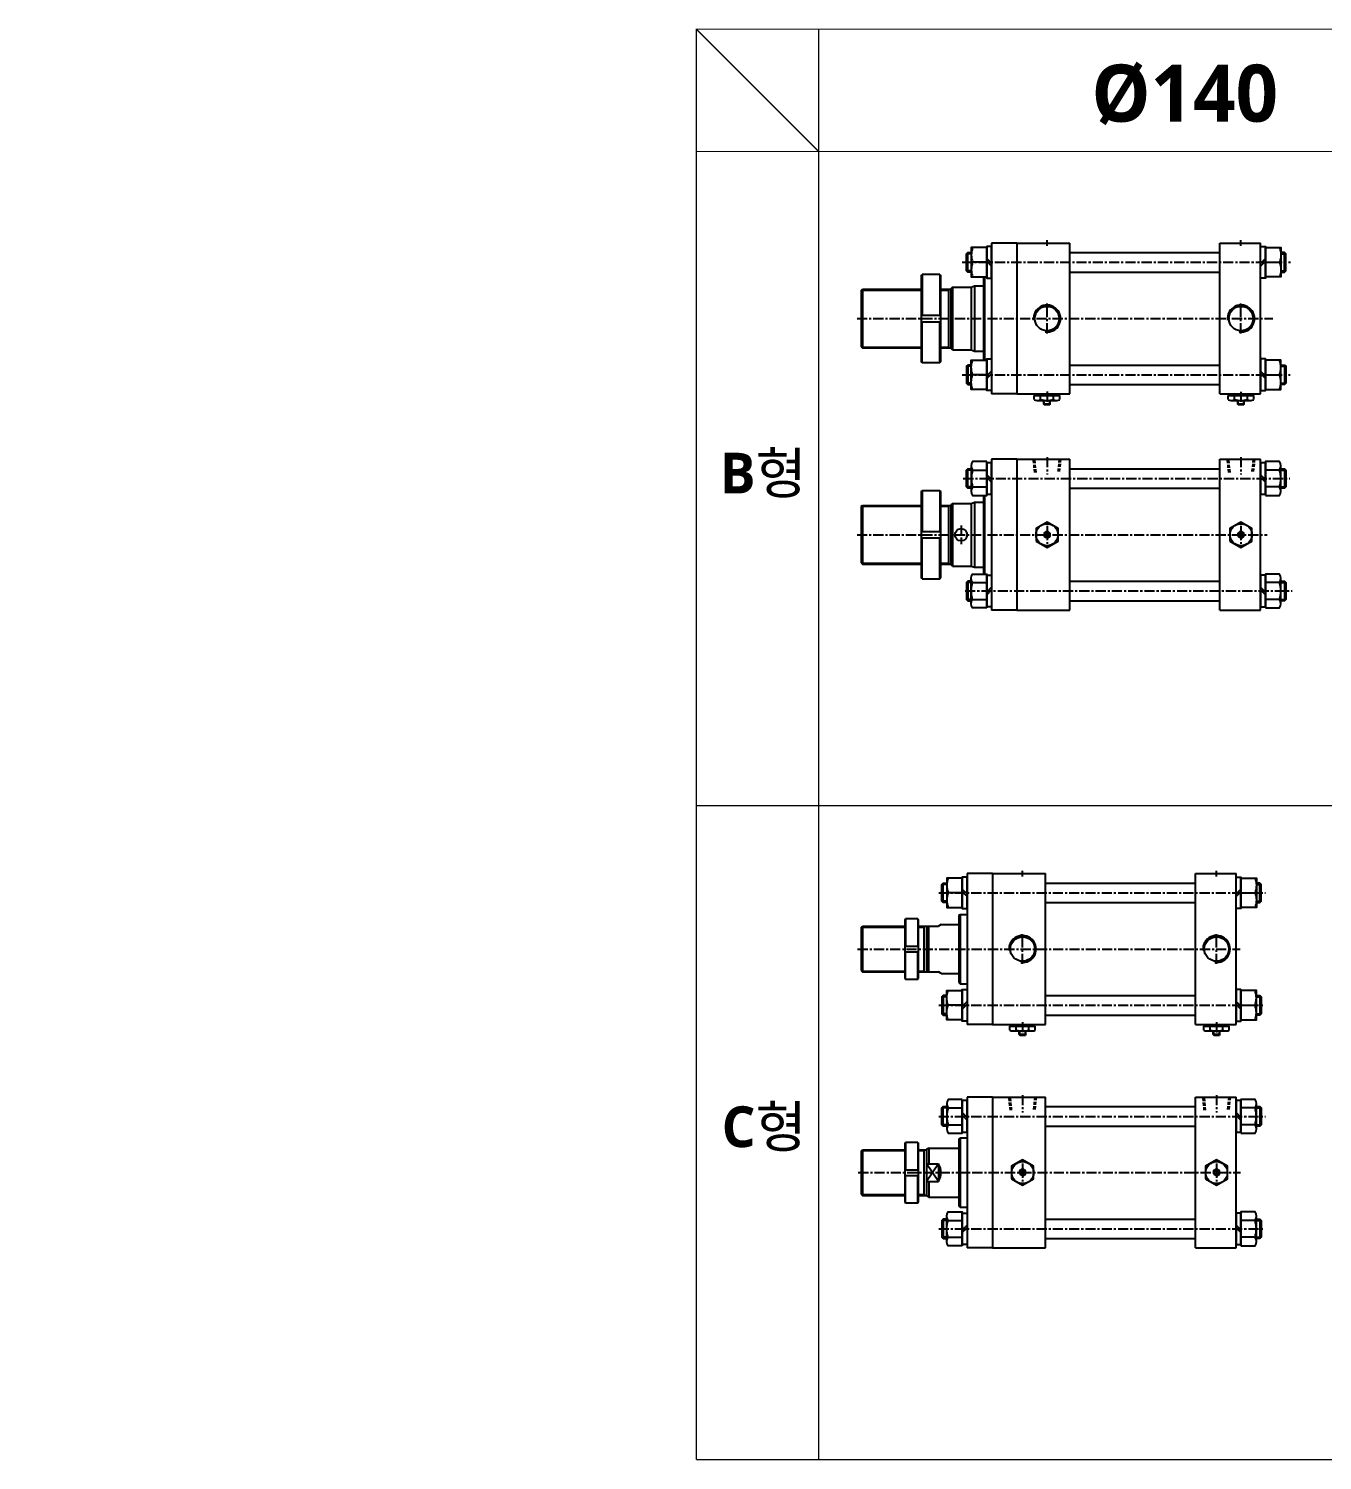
# Model space of a CAD drawing. Extents: x -819 to 6683, y -1 to 2811.
# Drawn here: x -819 to 768, y -1 to 1756 of the extents above; entities that cross this region are included whole.
import ezdxf

# ---------------------------------------------------------------- set-up
doc = ezdxf.new("R2010")
doc.units = 0
doc.header["$LTSCALE"] = 10
doc.header["$MEASUREMENT"] = 0
doc.linetypes.add('CENTER', pattern=[2, 1.25, -0.25, 0.25, -0.25])
doc.linetypes.add('HIDDEN', pattern=[0.375, 0.25, -0.125])
doc.layers.get('0').update_dxf_attribs({"linetype": 'CONTINUOUS'})
doc.layers.add('ML', color=7, linetype='CONTINUOUS')
doc.styles.add('GHS', font='romans', dxfattribs={"bigfont": 'ghs'})
doc.styles.add('문자', font='romans.shx')

msp = doc.modelspace()

# ---------------------------------------------------------------- linework, layer by layer
at = {"color": 7, "linetype": 'Continuous'}
for p, q in [((414.6, 1300.6), (414.6, 1305.6)), ((414.6, 1305.6), (420.9, 1305.6)), ((415.6, 1305.6), (415.6, 1307.6)), ((415.6, 1307.6), (444.8, 1307.6)), ((420.9, 1305.6), (445.8, 1305.6)), ((422.4, 1300.6), (422.4, 1305.6)), ((426.2, 1299.9), (426.2, 1299.9)), ((438, 1300.6), (438, 1305.6)), ((444.8, 1305.6), (444.8, 1307.6)), ((445.8, 1300.6), (445.8, 1305.6)), ((652.6, 1300.6), (652.6, 1305.6)), ((652.6, 1305.6), (658.9, 1305.6)), ((653.6, 1305.6), (653.6, 1307.6)), ((653.6, 1307.6), (682.8, 1307.6)), ((658.9, 1305.6), (683.8, 1305.6)), ((660.4, 1300.6), (660.4, 1305.6)), ((664.2, 1299.9), (664.2, 1299.9)), ((676, 1300.6), (676, 1305.6)), ((682.8, 1305.6), (682.8, 1307.6)), ((683.8, 1300.6), (683.8, 1305.6)), ((417.8, 1299.6), (442.6, 1299.6)), ((426.2, 1295.1), (426.2, 1299.6)), ((426.2, 1295.1), (426.7, 1294.6)), ((434.2, 1295.1), (426.2, 1295.1)), ((426.7, 1294.6), (433.7, 1294.6)), ((434.2, 1295.1), (433.7, 1294.6)), ((434.2, 1295.1), (434.2, 1299.6)), ((655.8, 1299.6), (680.6, 1299.6)), ((664.2, 1295.1), (664.2, 1299.6)), ((664.2, 1295.1), (664.7, 1294.6)), ((672.2, 1295.1), (664.2, 1295.1)), ((664.7, 1294.6), (671.7, 1294.6)), ((672.2, 1295.1), (671.7, 1294.6)), ((672.2, 1295.1), (672.2, 1299.6)), ((384.6, 527), (384.6, 532.1)), ((384.6, 532.1), (390.9, 532.1)), ((385.6, 532.1), (385.6, 534.1)), ((385.6, 534.1), (414.8, 534.1)), ((390.9, 532.1), (415.8, 532.1)), ((392.4, 527), (392.4, 532.1)), ((408, 527), (408, 532.1)), ((414.8, 532.1), (414.8, 534.1)), ((415.8, 527), (415.8, 532.1)), ((622.6, 527), (622.6, 532.1)), ((622.6, 532.1), (628.9, 532.1)), ((623.6, 532.1), (623.6, 534.1)), ((623.6, 534.1), (652.8, 534.1)), ((628.9, 532.1), (653.8, 532.1)), ((630.4, 527), (630.4, 532.1)), ((646, 527), (646, 532.1)), ((652.8, 532.1), (652.8, 534.1)), ((653.8, 527), (653.8, 532.1)), ((387.8, 526.1), (412.6, 526.1)), ((396.2, 526.3), (396.2, 526.3)), ((396.2, 521.6), (396.2, 526.1)), ((396.2, 521.6), (396.7, 521.1)), ((404.2, 521.6), (396.2, 521.6)), ((396.7, 521.1), (403.7, 521.1)), ((404.2, 521.6), (403.7, 521.1)), ((404.2, 521.6), (404.2, 526.1)), ((625.8, 526.1), (650.6, 526.1)), ((634.2, 526.3), (634.2, 526.3)), ((634.2, 521.6), (634.2, 526.1)), ((634.2, 521.6), (634.7, 521.1)), ((642.2, 521.6), (634.2, 521.6)), ((634.7, 521.1), (641.7, 521.1)), ((642.2, 521.6), (641.7, 521.1)), ((642.2, 521.6), (642.2, 526.1))]:
    msp.add_line(p, q, dxfattribs=at)
for points in [[(416.7, 1127.1), (430.2, 1119.3), (443.7, 1127.1), (443.7, 1142.7), (430.2, 1150.5), (416.7, 1142.7)], [(654.7, 1127.1), (668.2, 1119.3), (681.7, 1127.1), (681.7, 1142.7), (668.2, 1150.5), (654.7, 1142.7)], [(428.7, 1137.4), (427.3, 1134.9), (428.7, 1132.4), (431.6, 1132.4), (433.1, 1134.9), (431.6, 1137.4)], [(666.7, 1137.4), (665.3, 1134.9), (666.7, 1132.4), (669.6, 1132.4), (671.1, 1134.9), (669.6, 1137.4)], [(386.7, 344.5), (400.2, 336.7), (413.7, 344.5), (413.7, 360.1), (400.2, 367.9), (386.7, 360.1)], [(398.7, 354.8), (397.3, 352.3), (398.7, 349.8), (401.6, 349.8), (403.1, 352.3), (401.6, 354.8)], [(624.7, 344.5), (638.2, 336.7), (651.7, 344.5), (651.7, 360.1), (638.2, 367.9), (624.7, 360.1)], [(636.7, 354.8), (635.3, 352.3), (636.7, 349.8), (639.6, 349.8), (641.1, 352.3), (639.6, 354.8)]]:
    msp.add_lwpolyline(points, close=True, dxfattribs=at)
for centre, radius in [((430.2, 1134.9), 13.5), ((668.2, 1134.9), 13.5), ((430.2, 1134.9), 3.5), ((668.2, 1134.9), 3.5), ((400.2, 352.3), 13.5), ((400.2, 352.3), 3.5), ((638.2, 352.3), 13.5), ((638.2, 352.3), 3.5)]:
    msp.add_circle(centre, radius, dxfattribs=at)
for centre, radius, start, end in [((417.8, 1305.2), 5.62, 235.6158, 270), ((418.5, 1307.8), 8.22, 241.7006, 298.2994), ((430.2, 1331), 31.3, 255.6172, 270.0141), ((430.2, 1331), 31.3, 269.9859, 284.3828), ((441.9, 1307.8), 8.22, 241.7006, 298.2994), ((655.8, 1305.2), 5.62, 235.6158, 270), ((656.5, 1307.8), 8.22, 241.7006, 298.2994), ((668.2, 1331), 31.3, 255.6172, 270.0141), ((668.2, 1331), 31.3, 269.9859, 284.3828), ((679.9, 1307.8), 8.22, 241.7006, 298.2994), ((387.8, 531.7), 5.62, 235.6158, 270), ((388.5, 534.3), 8.22, 241.7006, 298.2994), ((400.2, 557.4), 31.3, 255.6172, 270.0141), ((400.2, 557.4), 31.3, 269.9859, 284.3828), ((411.9, 534.3), 8.22, 241.7006, 298.2994), ((625.8, 531.7), 5.62, 235.6158, 270), ((626.5, 534.3), 8.22, 241.7006, 298.2994), ((638.2, 557.4), 31.3, 255.6172, 270.0141), ((638.2, 557.4), 31.3, 269.9859, 284.3828), ((649.9, 534.3), 8.22, 241.7006, 298.2994)]:
    msp.add_arc(centre, radius, start, end, dxfattribs=at)
at = {"layer": 'ML', "color": 1, "linetype": 'CENTER'}
for p, q in [((430.2, 1489.3), (430.2, 1496.2)), ((668.2, 1489.3), (668.2, 1496.2)), ((326.3, 1469.1), (728.8, 1469.1)), ((430.2, 1381.9), (430.2, 1418.4)), ((668.2, 1381.9), (668.2, 1418.4)), ((197.1, 1400.1), (707.2, 1400.1)), ((326.3, 1331.1), (728.5, 1331.1)), ((430.2, 1310.6), (430.2, 1296.9)), ((668.2, 1310.3), (668.2, 1298.9)), ((668.2, 1310.3), (668.2, 1296.9)), ((430.2, 1230.1), (430.2, 1208.8)), ((668.2, 1230.1), (668.2, 1208.8)), ((327.3, 1203.9), (728.3, 1203.9)), ((324.7, 1146.4), (324.7, 1123.4)), ((430.2, 1145.9), (430.2, 1123.9)), ((668.2, 1145.9), (668.2, 1123.9)), ((197.1, 1134.9), (700.3, 1134.9)), ((329.7, 1065.9), (731, 1065.9)), ((400.2, 715.7), (400.2, 722.6)), ((638.2, 715.7), (638.2, 722.7)), ((297.3, 695.6), (698.3, 695.6)), ((400.2, 608.3), (400.2, 644.8)), ((638.2, 608.3), (638.2, 644.8)), ((197.7, 626.6), (667.3, 626.6)), ((297.3, 557.6), (697.2, 557.6)), ((400.2, 537), (400.2, 525.4)), ((400.2, 537), (400.2, 523.3)), ((638.2, 536.8), (638.2, 523.3)), ((400.2, 447.5), (400.2, 426.2)), ((638.2, 447.5), (638.2, 426.2)), ((297.3, 421.3), (698.3, 421.3)), ((198.5, 352.3), (667.5, 352.3)), ((400.2, 363.3), (400.2, 341.3)), ((638.2, 363.3), (638.2, 341.3)), ((297.3, 283.3), (697.2, 283.3))]:
    msp.add_line(p, q, dxfattribs=at)
at = {"layer": 'ML', "color": 2}
for p, q in [((337.3, 1479.5), (331.3, 1479.5)), ((717.1, 1479.5), (723.1, 1479.5)), ((337.3, 1458.7), (331.3, 1458.7)), ((717.1, 1458.7), (723.1, 1458.7)), ((202.7, 1435.1), (275.9, 1435.1)), ((299.9, 1435.1), (309.2, 1435.1)), ((309.2, 1435.1), (310.9, 1436.1)), ((202.7, 1365.1), (275.9, 1365.1)), ((299.9, 1365.1), (309.2, 1365.1)), ((309.2, 1365.1), (310.9, 1364.1)), ((337.3, 1341.5), (331.3, 1341.5)), ((717.1, 1341.5), (723.1, 1341.5)), ((337.3, 1320.7), (331.3, 1320.7)), ((717.1, 1320.7), (723.1, 1320.7)), ((426.7, 1299.8), (426.7, 1299.8)), ((426.7, 1294.6), (426.7, 1299.6)), ((433.7, 1294.6), (433.7, 1299.6)), ((664.7, 1299.8), (664.7, 1299.8)), ((664.7, 1294.6), (664.7, 1299.6)), ((671.7, 1294.6), (671.7, 1299.6)), ((337.3, 1214.3), (331.3, 1214.3)), ((717.1, 1214.3), (723.1, 1214.3)), ((337.3, 1193.5), (331.3, 1193.5)), ((717.1, 1193.5), (723.1, 1193.5)), ((202.7, 1169.9), (275.9, 1169.9)), ((299.9, 1169.9), (309.2, 1169.9)), ((309.2, 1169.9), (310.9, 1170.9)), ((202.7, 1099.9), (275.9, 1099.9)), ((299.9, 1099.9), (309.2, 1099.9)), ((309.2, 1099.9), (310.9, 1098.9)), ((337.3, 1076.3), (331.3, 1076.3)), ((717.1, 1076.3), (723.1, 1076.3)), ((337.3, 1055.5), (331.3, 1055.5)), ((717.1, 1055.5), (723.1, 1055.5)), ((307.3, 705.9), (301.3, 705.9)), ((687.1, 705.9), (693.1, 705.9)), ((307.3, 685.2), (301.3, 685.2)), ((687.1, 685.2), (693.1, 685.2)), ((279.2, 653.6), (280.9, 654.6)), ((279.2, 599.6), (280.9, 598.6)), ((307.3, 567.9), (301.3, 567.9)), ((687.1, 567.9), (693.1, 567.9)), ((307.3, 547.2), (301.3, 547.2)), ((687.1, 547.2), (693.1, 547.2)), ((396.7, 526.2), (396.7, 526.3)), ((396.7, 521.1), (396.7, 526.1)), ((403.7, 521.1), (403.7, 526.1)), ((634.7, 526.2), (634.7, 526.3)), ((634.7, 521.1), (634.7, 526.1)), ((641.7, 521.1), (641.7, 526.1)), ((307.3, 431.7), (301.3, 431.7)), ((687.1, 431.7), (693.1, 431.7)), ((307.3, 410.9), (301.3, 410.9)), ((687.1, 410.9), (693.1, 410.9)), ((279.2, 379.3), (280.9, 380.3)), ((297.2, 363.1), (282.2, 341.5)), ((297.2, 341.5), (282.2, 363.1)), ((279.2, 325.3), (280.9, 324.3)), ((307.3, 293.7), (301.3, 293.7)), ((687.1, 293.7), (693.1, 293.7)), ((307.3, 272.9), (301.3, 272.9)), ((687.1, 272.9), (693.1, 272.9))]:
    msp.add_line(p, q, dxfattribs=at)
at = {"layer": 'ML'}
for p, q in [((332.9, 1457.1), (332.9, 1481.1)), ((337.3, 1484.7), (337.3, 1453.5)), ((362.2, 1492.6), (362.2, 1307.6)), ((393.2, 1492.6), (362.2, 1492.6)), ((393.2, 1492.6), (393.2, 1307.6)), ((393.2, 1492.6), (458.2, 1492.6)), ((458.2, 1307.6), (458.2, 1492.6)), ((642.2, 1307.6), (642.2, 1492.6)), ((642.2, 1492.6), (692.2, 1492.6)), ((692.2, 1307.6), (692.2, 1492.6)), ((717.1, 1484.7), (717.1, 1453.5)), ((721.4, 1457.1), (721.4, 1481.1)), ((356.3, 1469.1), (338.9, 1469.1)), ((356.3, 1473.7), (362.2, 1467.8)), ((356.3, 1470.4), (362.2, 1464.5)), ((698.1, 1473.7), (692.2, 1467.8)), ((698.1, 1470.4), (692.2, 1464.5)), ((698.1, 1469.1), (715.5, 1469.1)), ((275.9, 1453.1), (276.9, 1454.1)), ((275.9, 1453.1), (275.9, 1347.1)), ((298.9, 1454.1), (276.9, 1454.1)), ((276.9, 1454.1), (276.9, 1404.1)), ((298.9, 1454.1), (298.9, 1404.1)), ((298.9, 1454.1), (299.9, 1453.1)), ((299.9, 1347.1), (299.9, 1453.1)), ((352.2, 1451.1), (352.2, 1349.1)), ((353.7, 1451.1), (353.7, 1349.1)), ((202.2, 1434.6), (203.7, 1436.1)), ((202.2, 1434.6), (202.2, 1365.6)), ((203.7, 1436.1), (203.7, 1364.1)), ((203.7, 1436.1), (275.9, 1436.1)), ((299.9, 1436.1), (312.2, 1436.1)), ((309.2, 1436.1), (309.2, 1364.1)), ((314.2, 1438.6), (312.2, 1436.6)), ((312.2, 1436.6), (312.2, 1363.6)), ((314.2, 1438.6), (337.2, 1438.6)), ((314.2, 1438.6), (314.2, 1361.6)), ((337.2, 1438.6), (341.2, 1440.1)), ((337.2, 1438.6), (337.2, 1361.6)), ((341.2, 1440.1), (341.2, 1360.1)), ((341.2, 1440.1), (352.2, 1440.1)), ((275.9, 1404.1), (299.9, 1404.1)), ((275.9, 1396.1), (299.9, 1396.1)), ((276.9, 1346.1), (276.9, 1396.1)), ((298.9, 1346.1), (298.9, 1396.1)), ((202.2, 1365.6), (203.7, 1364.1)), ((203.7, 1364.1), (275.9, 1364.1)), ((299.9, 1364.1), (312.2, 1364.1)), ((314.2, 1361.6), (312.2, 1363.6)), ((314.2, 1361.6), (337.2, 1361.6)), ((337.2, 1361.6), (341.2, 1360.1)), ((341.2, 1360.1), (352.2, 1360.1)), ((276.9, 1346.1), (275.9, 1347.1)), ((276.9, 1346.1), (298.9, 1346.1)), ((298.9, 1346.1), (299.9, 1347.1)), ((332.9, 1343.1), (332.9, 1319.1)), ((337.3, 1315.5), (337.3, 1346.7)), ((356.3, 1329.8), (362.2, 1335.7)), ((698.1, 1329.8), (692.2, 1335.7)), ((717.1, 1315.5), (717.1, 1346.7)), ((721.4, 1343.1), (721.4, 1319.1)), ((356.3, 1331.1), (338.9, 1331.1)), ((356.3, 1326.5), (362.2, 1332.4)), ((698.1, 1326.5), (692.2, 1332.4)), ((698.1, 1331.1), (715.5, 1331.1)), ((393.2, 1307.6), (362.2, 1307.6)), ((393.2, 1307.6), (458.2, 1307.6)), ((642.2, 1307.6), (692.2, 1307.6)), ((332.9, 1191.9), (332.9, 1215.9)), ((337.3, 1219.5), (337.3, 1188.3)), ((338.9, 1214.3), (356.3, 1214.3)), ((393.2, 1227.4), (362.2, 1227.4)), ((362.2, 1227.4), (362.2, 1042.4)), ((393.2, 1227.4), (393.2, 1042.4)), ((393.2, 1227.4), (458.2, 1227.4)), ((458.2, 1042.4), (458.2, 1227.4)), ((642.2, 1042.4), (642.2, 1227.4)), ((642.2, 1227.4), (692.2, 1227.4)), ((692.2, 1042.4), (692.2, 1227.4)), ((715.5, 1214.3), (698.1, 1214.3)), ((717.1, 1188.3), (717.1, 1219.5)), ((721.4, 1215.9), (721.4, 1191.9)), ((356.3, 1208.5), (362.2, 1202.6)), ((356.3, 1205.2), (362.2, 1199.3)), ((698.1, 1202.6), (692.2, 1208.5)), ((698.1, 1199.3), (692.2, 1205.2)), ((275.9, 1187.9), (276.9, 1188.9)), ((275.9, 1187.9), (275.9, 1081.9)), ((276.9, 1188.9), (276.9, 1138.9)), ((298.9, 1188.9), (276.9, 1188.9)), ((298.9, 1188.9), (298.9, 1138.9)), ((298.9, 1188.9), (299.9, 1187.9)), ((299.9, 1081.9), (299.9, 1187.9)), ((338.9, 1193.5), (356.3, 1193.5)), ((352.2, 1183.1), (352.2, 1086.7)), ((353.7, 1183.1), (353.7, 1086.7)), ((715.5, 1193.5), (698.1, 1193.5)), ((202.2, 1169.4), (203.7, 1170.9)), ((202.2, 1169.4), (202.2, 1100.4)), ((203.7, 1170.9), (275.9, 1170.9)), ((203.7, 1170.9), (203.7, 1098.9)), ((299.9, 1170.9), (312.2, 1170.9)), ((309.2, 1170.9), (309.2, 1098.9)), ((314.2, 1173.4), (312.2, 1171.4)), ((312.2, 1171.4), (312.2, 1098.4)), ((314.2, 1173.4), (314.2, 1096.4)), ((314.2, 1173.4), (337.2, 1173.4)), ((337.2, 1173.4), (341.2, 1174.9)), ((337.2, 1173.4), (337.2, 1096.4)), ((341.2, 1174.9), (341.2, 1094.9)), ((341.2, 1174.9), (352.2, 1174.9)), ((275.9, 1138.9), (299.9, 1138.9)), ((275.9, 1130.9), (299.9, 1130.9)), ((276.9, 1080.9), (276.9, 1130.9)), ((298.9, 1080.9), (298.9, 1130.9)), ((202.2, 1100.4), (203.7, 1098.9)), ((203.7, 1098.9), (275.9, 1098.9)), ((299.9, 1098.9), (312.2, 1098.9)), ((314.2, 1096.4), (312.2, 1098.4)), ((314.2, 1096.4), (337.2, 1096.4)), ((337.2, 1096.4), (341.2, 1094.9)), ((341.2, 1094.9), (352.2, 1094.9)), ((276.9, 1080.9), (275.9, 1081.9)), ((276.9, 1080.9), (298.9, 1080.9)), ((298.9, 1080.9), (299.9, 1081.9)), ((332.9, 1077.9), (332.9, 1053.9)), ((337.3, 1050.3), (337.3, 1081.5)), ((338.9, 1076.3), (356.3, 1076.3)), ((715.5, 1076.3), (698.1, 1076.3)), ((717.1, 1050.3), (717.1, 1081.5)), ((721.4, 1077.9), (721.4, 1053.9)), ((338.9, 1055.5), (356.3, 1055.5)), ((356.3, 1064.6), (362.2, 1070.5)), ((356.3, 1061.3), (362.2, 1067.2)), ((698.1, 1064.6), (692.2, 1070.5)), ((698.1, 1061.3), (692.2, 1067.2)), ((715.5, 1055.5), (698.1, 1055.5)), ((393.2, 1042.4), (362.2, 1042.4)), ((393.2, 1042.4), (458.2, 1042.4)), ((642.2, 1042.4), (692.2, 1042.4)), ((302.9, 683.6), (302.9, 707.6)), ((307.3, 711.1), (307.3, 680)), ((332.2, 719.1), (332.2, 534.1)), ((363.2, 719.1), (332.2, 719.1)), ((363.2, 719.1), (363.2, 534.1)), ((363.2, 719.1), (428.2, 719.1)), ((428.2, 534.1), (428.2, 719.1)), ((612.2, 534.1), (612.2, 719.1)), ((612.2, 719.1), (662.2, 719.1)), ((662.2, 534.1), (662.2, 719.1)), ((687.1, 711.1), (687.1, 680)), ((691.4, 683.6), (691.4, 707.6)), ((326.3, 695.6), (308.9, 695.6)), ((326.3, 700.2), (332.2, 694.3)), ((326.3, 696.8), (332.2, 690.9)), ((668.1, 700.2), (662.2, 694.3)), ((668.1, 696.8), (662.2, 690.9)), ((668.1, 695.6), (685.5, 695.6)), ((322.2, 667.6), (323.7, 669.1)), ((322.2, 667.6), (322.2, 585.6)), ((323.7, 669.1), (323.7, 584.1)), ((202.2, 653.1), (203.7, 654.6)), ((202.2, 653.1), (202.2, 600.1)), ((203.7, 654.6), (203.7, 598.6)), ((255.6, 662.6), (256.6, 663.6)), ((255.6, 662.6), (255.6, 590.6)), ((256.6, 663.6), (256.6, 630.1)), ((271.6, 663.6), (256.6, 663.6)), ((271.6, 663.6), (271.6, 630.1)), ((271.6, 663.6), (272.6, 662.6)), ((272.6, 590.6), (272.6, 662.6)), ((279.2, 654.6), (279.2, 598.6)), ((282.2, 654.6), (282.2, 598.6)), ((285.2, 598.6), (285.2, 654.6)), ((300.2, 656.6), (297.2, 654.6)), ((255.6, 630.1), (272.6, 630.1)), ((255.6, 623.1), (272.6, 623.1)), ((256.6, 589.6), (256.6, 623.1)), ((271.6, 589.6), (271.6, 623.1)), ((202.2, 600.1), (203.7, 598.6)), ((300.2, 596.6), (297.2, 598.6)), ((255.6, 590.6), (256.6, 589.6)), ((256.6, 589.6), (271.6, 589.6)), ((271.6, 589.6), (272.6, 590.6)), ((322.2, 585.6), (323.7, 584.1)), ((302.9, 569.6), (302.9, 545.6)), ((307.3, 542), (307.3, 573.1)), ((326.3, 556.3), (332.2, 562.2)), ((668.1, 556.3), (662.2, 562.2)), ((687.1, 542), (687.1, 573.1)), ((691.4, 569.6), (691.4, 545.6)), ((326.3, 557.6), (308.9, 557.6)), ((326.3, 552.9), (332.2, 558.8)), ((668.1, 552.9), (662.2, 558.8)), ((668.1, 557.6), (685.5, 557.6)), ((363.2, 534.1), (332.2, 534.1)), ((363.2, 534.1), (428.2, 534.1)), ((612.2, 534.1), (662.2, 534.1)), ((363.2, 444.8), (332.2, 444.8)), ((332.2, 444.8), (332.2, 259.8)), ((363.2, 444.8), (363.2, 259.8)), ((363.2, 444.8), (428.2, 444.8)), ((428.2, 259.8), (428.2, 444.8)), ((612.2, 259.8), (612.2, 444.8)), ((612.2, 444.8), (662.2, 444.8)), ((662.2, 259.8), (662.2, 444.8)), ((302.9, 409.3), (302.9, 433.3)), ((307.3, 436.9), (307.3, 405.7)), ((308.9, 431.7), (326.3, 431.7)), ((326.3, 425.9), (332.2, 420)), ((326.3, 422.6), (332.2, 416.7)), ((668.1, 420), (662.2, 425.9)), ((668.1, 416.7), (662.2, 422.6)), ((685.5, 431.7), (668.1, 431.7)), ((687.1, 405.7), (687.1, 436.9)), ((691.4, 433.3), (691.4, 409.3)), ((308.9, 410.9), (326.3, 410.9)), ((685.5, 410.9), (668.1, 410.9)), ((255.6, 388.3), (256.6, 389.3)), ((255.6, 388.3), (255.6, 316.3)), ((271.6, 389.3), (256.6, 389.3)), ((256.6, 389.3), (256.6, 355.8)), ((271.6, 389.3), (272.6, 388.3)), ((271.6, 389.3), (271.6, 355.8)), ((272.6, 316.3), (272.6, 388.3)), ((322.2, 393.3), (323.7, 394.8)), ((322.2, 393.3), (322.2, 311.3)), ((323.7, 394.8), (323.7, 309.8)), ((202.2, 378.8), (203.7, 380.3)), ((202.2, 378.8), (202.2, 325.8)), ((203.7, 380.3), (203.7, 324.3)), ((279.2, 380.3), (279.2, 324.3)), ((285.2, 382.3), (282.2, 380.6)), ((282.2, 380.6), (282.2, 324)), ((285.2, 382.3), (285.2, 363.1)), ((255.6, 355.8), (272.6, 355.8)), ((282.2, 363.1), (297.2, 363.1)), ((297.2, 363.1), (297.2, 341.5)), ((255.6, 348.8), (272.6, 348.8)), ((256.6, 315.3), (256.6, 348.8)), ((271.6, 315.3), (271.6, 348.8)), ((282.2, 341.5), (297.2, 341.5)), ((285.2, 341.5), (285.2, 322.3)), ((202.2, 325.8), (203.7, 324.3)), ((255.6, 316.3), (256.6, 315.3)), ((271.6, 315.3), (272.6, 316.3)), ((285.2, 322.3), (282.2, 324)), ((256.6, 315.3), (271.6, 315.3)), ((307.3, 267.7), (307.3, 298.9)), ((322.2, 311.3), (323.7, 309.8)), ((687.1, 267.7), (687.1, 298.9)), ((302.9, 295.3), (302.9, 271.3)), ((308.9, 293.7), (326.3, 293.7)), ((326.3, 282), (332.2, 287.9)), ((326.3, 278.7), (332.2, 284.6)), ((668.1, 282), (662.2, 287.9)), ((668.1, 278.7), (662.2, 284.6)), ((685.5, 293.7), (668.1, 293.7)), ((691.4, 295.3), (691.4, 271.3)), ((308.9, 272.9), (326.3, 272.9)), ((685.5, 272.9), (668.1, 272.9)), ((363.2, 259.8), (332.2, 259.8)), ((363.2, 259.8), (428.2, 259.8)), ((612.2, 259.8), (662.2, 259.8))]:
    msp.add_line(p, q, dxfattribs=at)
at = {"layer": 'ML', "color": 7, "linetype": 'Continuous'}
for p, q in [((458.2, 1481.1), (642.2, 1481.1)), ((458.2, 1457.1), (642.2, 1457.1)), ((458.2, 1343.1), (642.2, 1343.1)), ((458.2, 1319.1), (642.2, 1319.1)), ((458.2, 1215.9), (642.2, 1215.9)), ((458.2, 1191.9), (642.2, 1191.9)), ((458.2, 1077.9), (642.2, 1077.9)), ((458.2, 1053.9), (642.2, 1053.9)), ((428.2, 707.6), (612.2, 707.6)), ((323.7, 669.1), (332.2, 669.1)), ((428.2, 683.6), (612.2, 683.6)), ((203.7, 654.6), (255.6, 654.6)), ((272.6, 654.6), (282.2, 654.6)), ((282.2, 654.6), (297.2, 654.6)), ((300.2, 656.6), (322.2, 656.6)), ((203.7, 598.6), (255.6, 598.6)), ((272.6, 598.6), (282.2, 598.6)), ((282.2, 598.6), (297.2, 598.6)), ((300.2, 596.6), (322.2, 596.6)), ((323.7, 584.1), (332.2, 584.1)), ((428.2, 569.6), (612.2, 569.6)), ((428.2, 545.6), (612.2, 545.6)), ((428.2, 433.3), (612.2, 433.3)), ((428.2, 409.3), (612.2, 409.3)), ((323.7, 394.8), (332.2, 394.8)), ((203.7, 380.3), (255.6, 380.3)), ((272.6, 380.3), (282.2, 380.3)), ((285.2, 382.3), (322.2, 382.3)), ((203.7, 324.3), (255.6, 324.3)), ((272.6, 324.3), (282.2, 324.3)), ((285.2, 322.3), (322.2, 322.3)), ((323.7, 309.8), (332.2, 309.8)), ((428.2, 295.3), (612.2, 295.3)), ((428.2, 271.3), (612.2, 271.3))]:
    msp.add_line(p, q, dxfattribs=at)
at = {"layer": 'ML', "color": 6, "linetype": 'HIDDEN', "ltscale": 1.5}
for p, q in [((415.2, 1211.4), (413.6, 1227.4)), ((416.8, 1211.4), (415.2, 1227.4)), ((445.2, 1227.4), (443.6, 1211.4)), ((446.8, 1227.4), (445.2, 1211.4)), ((653.2, 1211.4), (651.6, 1227.4)), ((654.8, 1211.4), (653.2, 1227.4)), ((683.2, 1227.4), (681.6, 1211.4)), ((684.8, 1227.4), (683.2, 1211.4)), ((385.2, 428.8), (383.6, 444.8)), ((386.8, 428.8), (385.2, 444.8)), ((415.2, 444.8), (413.6, 428.8)), ((416.8, 444.8), (415.2, 428.8)), ((623.2, 428.8), (621.6, 444.8)), ((624.8, 428.8), (623.2, 444.8)), ((653.2, 444.8), (651.6, 428.8)), ((654.8, 444.8), (653.2, 428.8))]:
    msp.add_line(p, q, dxfattribs=at)
at = {"layer": 'ML', "color": 2, "linetype": 'Continuous'}
for p, q in [((202.7, 653.6), (255.6, 653.6)), ((272.6, 653.6), (279.2, 653.6)), ((202.7, 599.6), (255.6, 599.6)), ((272.6, 599.6), (279.2, 599.6)), ((202.7, 379.3), (255.6, 379.3)), ((272.6, 379.3), (279.2, 379.3)), ((202.7, 325.3), (255.6, 325.3)), ((272.6, 325.3), (279.2, 325.3))]:
    msp.add_line(p, q, dxfattribs=at)
at = {"layer": 'ML', "const_width": 1.5}
for points in [[(150, 1755.1), (0, 1755.1), (0, 0)], [(0, 1755.1), (150, 1605.1)], [(150, 1605.1), (150, 1755.1)], [(6682.1, 1605.1), (6682.1, 1755.1), (150, 1755.1)], [(0, 1605.1), (5247.5, 1605.1)], [(150, 1605.1), (150, 0)], [(0, 802.5), (5247.5, 802.5)], [(0, 0), (5247.5, 0)]]:
    msp.add_lwpolyline(points, dxfattribs=at)
at = {"layer": 'ML'}
for points in [[(337.3, 1457.1), (332.9, 1457.1), (331.3, 1458.7), (331.3, 1479.5), (332.9, 1481.1), (337.3, 1481.1)], [(362.2, 1449.8), (362.2, 1488.5), (356.3, 1488.5), (356.3, 1449.8), (362.2, 1449.8)], [(692.2, 1449.8), (692.2, 1488.5), (698.1, 1488.5), (698.1, 1449.8), (692.2, 1449.8)], [(717.1, 1457.1), (721.4, 1457.1), (723.1, 1458.7), (723.1, 1479.5), (721.4, 1481.1), (717.1, 1481.1)], [(337.3, 1343.1), (332.9, 1343.1), (331.3, 1341.5), (331.3, 1320.7), (332.9, 1319.1), (337.3, 1319.1)], [(362.2, 1350.5), (362.2, 1311.8), (356.3, 1311.8), (356.3, 1350.5), (362.2, 1350.5)], [(692.2, 1350.5), (692.2, 1311.8), (698.1, 1311.8), (698.1, 1350.5), (692.2, 1350.5)], [(717.1, 1343.1), (721.4, 1343.1), (723.1, 1341.5), (723.1, 1320.7), (721.4, 1319.1), (717.1, 1319.1)], [(337.3, 1191.9), (332.9, 1191.9), (331.3, 1193.5), (331.3, 1214.3), (332.9, 1215.9), (337.3, 1215.9)], [(362.2, 1184.5), (362.2, 1223.2), (356.3, 1223.2), (356.3, 1184.5), (362.2, 1184.5)], [(692.2, 1223.2), (692.2, 1184.5), (698.1, 1184.5), (698.1, 1223.2), (692.2, 1223.2)], [(717.1, 1215.9), (721.4, 1215.9), (723.1, 1214.3), (723.1, 1193.5), (721.4, 1191.9), (717.1, 1191.9)], [(337.3, 1077.9), (332.9, 1077.9), (331.3, 1076.3), (331.3, 1055.5), (332.9, 1053.9), (337.3, 1053.9)], [(362.2, 1085.2), (362.2, 1046.5), (356.3, 1046.5), (356.3, 1085.2), (362.2, 1085.2)], [(692.2, 1085.2), (692.2, 1046.5), (698.1, 1046.5), (698.1, 1085.2), (692.2, 1085.2)], [(717.1, 1077.9), (721.4, 1077.9), (723.1, 1076.3), (723.1, 1055.5), (721.4, 1053.9), (717.1, 1053.9)], [(307.3, 683.6), (302.9, 683.6), (301.3, 685.2), (301.3, 705.9), (302.9, 707.6), (307.3, 707.6)], [(332.2, 676.2), (332.2, 714.9), (326.3, 714.9), (326.3, 676.2), (332.2, 676.2)], [(662.2, 676.2), (662.2, 714.9), (668.1, 714.9), (668.1, 676.2), (662.2, 676.2)], [(687.1, 683.6), (691.4, 683.6), (693.1, 685.2), (693.1, 705.9), (691.4, 707.6), (687.1, 707.6)], [(307.3, 569.6), (302.9, 569.6), (301.3, 567.9), (301.3, 547.2), (302.9, 545.6), (307.3, 545.6)], [(332.2, 576.9), (332.2, 538.2), (326.3, 538.2), (326.3, 576.9), (332.2, 576.9)], [(662.2, 576.9), (662.2, 538.2), (668.1, 538.2), (668.1, 576.9), (662.2, 576.9)], [(687.1, 569.6), (691.4, 569.6), (693.1, 567.9), (693.1, 547.2), (691.4, 545.6), (687.1, 545.6)], [(332.2, 401.9), (332.2, 440.6), (326.3, 440.6), (326.3, 401.9), (332.2, 401.9)], [(662.2, 440.6), (662.2, 401.9), (668.1, 401.9), (668.1, 440.6), (662.2, 440.6)], [(307.3, 409.3), (302.9, 409.3), (301.3, 410.9), (301.3, 431.7), (302.9, 433.3), (307.3, 433.3)], [(687.1, 433.3), (691.4, 433.3), (693.1, 431.7), (693.1, 410.9), (691.4, 409.3), (687.1, 409.3)], [(332.2, 302.6), (332.2, 263.9), (326.3, 263.9), (326.3, 302.6), (332.2, 302.6)], [(662.2, 302.6), (662.2, 263.9), (668.1, 263.9), (668.1, 302.6), (662.2, 302.6)], [(307.3, 295.3), (302.9, 295.3), (301.3, 293.7), (301.3, 272.9), (302.9, 271.3), (307.3, 271.3)], [(687.1, 295.3), (691.4, 295.3), (693.1, 293.7), (693.1, 272.9), (691.4, 271.3), (687.1, 271.3)]]:
    msp.add_lwpolyline(points, dxfattribs=at)
for points in [[(356.3, 1487.1), (337.3, 1487.1), (337.3, 1451.1), (356.3, 1451.1)], [(698.1, 1487.1), (717.1, 1487.1), (717.1, 1451.1), (698.1, 1451.1)], [(356.3, 1313.1), (337.3, 1313.1), (337.3, 1349.1), (356.3, 1349.1)], [(698.1, 1313.1), (717.1, 1313.1), (717.1, 1349.1), (698.1, 1349.1)], [(326.3, 713.6), (307.3, 713.6), (307.3, 677.6), (326.3, 677.6)], [(668.1, 713.6), (687.1, 713.6), (687.1, 677.6), (668.1, 677.6)], [(326.3, 539.6), (307.3, 539.6), (307.3, 575.6), (326.3, 575.6)], [(668.1, 539.6), (687.1, 539.6), (687.1, 575.6), (668.1, 575.6)]]:
    msp.add_lwpolyline(points, close=True, dxfattribs=at)
for points in [[(338.9, 1487.1, 0.178633), (338.9, 1469.1, 0.178633), (338.9, 1451.1)], [(715.5, 1487.1, -0.178633), (715.5, 1469.1, -0.178633), (715.5, 1451.1)], [(338.9, 1313.1, -0.178633), (338.9, 1331.1, -0.178633), (338.9, 1349.1)], [(715.5, 1313.1, 0.178633), (715.5, 1331.1, 0.178633), (715.5, 1349.1)], [(356.3, 1224.7), (338.9, 1224.7, 0.309401), (338.9, 1214.3, 0.154701), (338.9, 1193.5, 0.309401), (338.9, 1183.1), (356.3, 1183.1), (356.3, 1224.7)], [(698.1, 1183.1), (715.5, 1183.1, 0.309401), (715.5, 1193.5, 0.154701), (715.5, 1214.3, 0.309401), (715.5, 1224.7), (698.1, 1224.7), (698.1, 1183.1)], [(356.3, 1045.1), (338.9, 1045.1, -0.309401), (338.9, 1055.5, -0.154701), (338.9, 1076.3, -0.309401), (338.9, 1086.7), (356.3, 1086.7), (356.3, 1045.1)], [(698.1, 1045.1), (715.5, 1045.1, 0.309401), (715.5, 1055.5, 0.154701), (715.5, 1076.3, 0.309401), (715.5, 1086.7), (698.1, 1086.7), (698.1, 1045.1)], [(308.9, 713.6, 0.178633), (308.9, 695.6, 0.178633), (308.9, 677.6)], [(685.5, 713.6, -0.178633), (685.5, 695.6, -0.178633), (685.5, 677.6)], [(308.9, 539.6, -0.178633), (308.9, 557.6, -0.178633), (308.9, 575.6)], [(685.5, 539.6, 0.178633), (685.5, 557.6, 0.178633), (685.5, 575.6)], [(326.3, 442.1), (308.9, 442.1, 0.309401), (308.9, 431.7, 0.154701), (308.9, 410.9, 0.309401), (308.9, 400.5), (326.3, 400.5), (326.3, 442.1)], [(668.1, 400.5), (685.5, 400.5, 0.309401), (685.5, 410.9, 0.154701), (685.5, 431.7, 0.309401), (685.5, 442.1), (668.1, 442.1), (668.1, 400.5)], [(326.3, 262.5), (308.9, 262.5, -0.309401), (308.9, 272.9, -0.154701), (308.9, 293.7, -0.309401), (308.9, 304.1), (326.3, 304.1), (326.3, 262.5)], [(668.1, 262.5), (685.5, 262.5, 0.309401), (685.5, 272.9, 0.154701), (685.5, 293.7, 0.309401), (685.5, 304.1), (668.1, 304.1), (668.1, 262.5)]]:
    msp.add_lwpolyline(points, format="xyb", dxfattribs=at)
for centre, radius in [((430.2, 1400.1), 15), ((668.2, 1400.1), 15), ((324.7, 1134.9), 7.5), ((400.2, 626.6), 15), ((638.2, 626.6), 15)]:
    msp.add_circle(centre, radius, dxfattribs=at)
at = {"layer": 'ML', "color": 2}
for centre, radius, start, end in [((430.2, 1400.1), 16.6, 262.807, 186.1554), ((668.2, 1400.1), 16.6, 262.807, 186.1554), ((430.2, 1134.9), 4, 270, 180), ((668.2, 1134.9), 4, 270, 180), ((400.2, 626.6), 16.6, 262.807, 186.1554), ((638.2, 626.6), 16.6, 262.807, 186.1554), ((400.2, 352.3), 4, 270, 180), ((638.2, 352.3), 4, 270, 180)]:
    msp.add_arc(centre, radius, start, end, dxfattribs=at)
at = {"layer": 'ML'}
msp.add_arc((279.3, 352.3), 20.8, 328.8704, 31.1296, dxfattribs=at)
at = {"layer": 'ML', "color": 0, "linetype": 'ByBlock'}
msp.add_point((352.2, 1094.9), dxfattribs=at)

# ---------------------------------------------------------------- texts
at = {"attachment_point": 1, "style": '문자'}
for s, width, gutter_width, heights, insert, char_height in [('{\\fMalgun Gothic|b1|i0|c129|p50;%%C140}', 124.533, 16, [-75.6], (484.7, 1711.6), 70), ('{\\fMalgun Gothic|b1|i0|c129|p50;B형}', 655.383, 160, [-66.4], (28.8, 1235.5), 50), ('{\\fMalgun Gothic|b1|i0|c129|p50;C형}', 655.383, 160, [-66.4], (31, 433.6), 50)]:
    msp.add_mtext_dynamic_manual_height_columns(s, width=width, gutter_width=gutter_width, heights=heights, dxfattribs=dict(at, insert=insert, char_height=char_height))
at = {"layer": 'ML', "color": 2, "insert": (-819.3, 74.1), "char_height": 3, "attachment_point": 7, "style": 'GHS'}
msp.add_mtext('\\A1;', dxfattribs=at)

doc.saveas('drawing.dxf')
